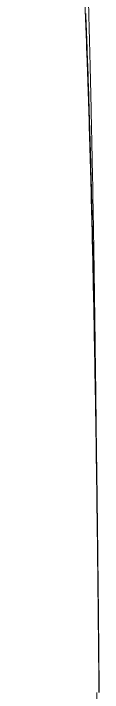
# Model space of a CAD drawing. Extents: x 840 to 1630, y 0 to 579.
# Drawn here: x 1076.18 to 1079.75, y 324.15 to 351.48 of the extents above; entities that cross this region are included whole.
import ezdxf

# ---------------------------------------------------------------- set-up
doc = ezdxf.new("R2010")
doc.units = 0
doc.header["$LTSCALE"] = 10
doc.header["$MEASUREMENT"] = 0
doc.layers.add('1', color=7, linetype='CONTINUOUS')

msp = doc.modelspace()

# ---------------------------------------------------------------- linework, layer by layer
at = {"layer": '1', "color": 7, "linetype": 'Continuous', "lineweight": 18}
for points, knots in [([(1079.504, 334.611), (1079.501, 334.833), (1079.487, 336.06), (1079.461, 338.154), (1079.425, 340.746), (1079.39, 342.928), (1079.358, 344.703), (1079.332, 346.051), (1079.311, 347.007), (1079.296, 347.693), (1079.282, 348.328), (1079.265, 349.058), (1079.24, 350.045), (1079.208, 351.29), (1079.167, 352.734), (1079.118, 354.273), (1079.059, 355.937), (1078.978, 357.913), (1078.875, 359.958), (1078.748, 361.898), (1078.63, 363.326), (1078.53, 364.344), (1078.455, 365.032), (1078.378, 365.681), (1078.281, 366.426), (1078.132, 367.447), (1077.911, 368.766), (1077.589, 370.409), (1077.146, 372.314), (1076.675, 374.075), (1076.315, 375.192), (1076.179, 375.594)], [0, 0, 0, 0, 0.015186, 0.084351, 0.144662, 0.195953, 0.238124, 0.271099, 0.292784, 0.307071, 0.320378, 0.337314, 0.357895, 0.389026, 0.424253, 0.459659, 0.49867, 0.544278, 0.598625, 0.644192, 0.678686, 0.696354, 0.712545, 0.726539, 0.746117, 0.771238, 0.808593, 0.853659, 0.906265, 0.966233, 1, 1, 1, 1]), ([(1079.083, 351.482), (1079.088, 351.352), (1079.105, 350.923), (1079.137, 350.077), (1079.178, 348.922), (1079.218, 347.685), (1079.255, 346.464), (1079.285, 345.363), (1079.319, 344.08), (1079.354, 342.63), (1079.382, 341.385), (1079.402, 340.405), (1079.421, 339.492), (1079.438, 338.556), (1079.452, 337.803), (1079.458, 337.439), (1079.464, 337.075), (1079.47, 336.71), (1079.476, 336.344), (1079.482, 335.978), (1079.487, 335.682), (1079.492, 335.369), (1079.498, 334.951), (1079.507, 334.373), (1079.516, 333.72), (1079.527, 332.944), (1079.538, 332.111), (1079.548, 331.304), (1079.555, 330.747), (1079.561, 330.272), (1079.566, 329.802), (1079.572, 329.26), (1079.578, 328.736), (1079.583, 328.23), (1079.589, 327.741), (1079.593, 327.271), (1079.598, 326.818), (1079.602, 326.384), (1079.606, 325.967), (1079.609, 325.569), (1079.613, 325.188), (1079.616, 324.826), (1079.619, 324.483), (1079.621, 324.259), (1079.622, 324.151)], [0, 0, 0, 0, 0.016175, 0.05311, 0.103461, 0.154759, 0.198551, 0.244626, 0.2804, 0.343407, 0.406382, 0.417589, 0.450774, 0.505939, 0.519004, 0.53207, 0.545135, 0.558201, 0.571267, 0.584333, 0.597398, 0.602927, 0.617795, 0.642002, 0.664573, 0.687202, 0.724387, 0.752784, 0.772394, 0.783219, 0.802858, 0.821858, 0.840219, 0.85794, 0.875023, 0.891466, 0.90727, 0.922435, 0.936961, 0.950847, 0.964094, 0.976702, 0.988671, 1, 1, 1, 1]), ([(1079.129, 349.733), (1079.131, 349.696), (1079.169, 348.623), (1079.243, 346.345), (1079.336, 342.798), (1079.414, 339.163), (1079.475, 335.618), (1079.527, 332.063), (1079.573, 328.249), (1079.599, 325.563), (1079.611, 324.151)], [0, 0, 0, 0, 0.004884, 0.139161, 0.287349, 0.434948, 0.567752, 0.697597, 0.841457, 1, 1, 1, 1]), ([(1079.751, 308.501), (1079.749, 308.644), (1079.741, 309.117), (1079.714, 310.167), (1079.68, 311.64), (1079.643, 313.47), (1079.606, 315.644), (1079.572, 318.17), (1079.543, 321.046), (1079.528, 323.077), (1079.521, 324.151)], [0, 0, 0, 0, 0.034089, 0.108603, 0.202617, 0.317642, 0.454493, 0.613651, 0.795418, 1, 1, 1, 1])]:
    msp.add_open_spline(points, degree=3, knots=knots, dxfattribs=at)
at = {"layer": '1', "color": 7, "linetype": 'Continuous', "lineweight": 13}
msp.add_open_spline([(1078.6, 359.605), (1078.637, 359.142), (1078.71, 358.161), (1078.817, 356.499), (1078.924, 354.563), (1079.031, 352.296), (1079.097, 350.62), (1079.129, 349.733)], degree=3, knots=[0, 0, 0, 0, 0.172872, 0.3499, 0.547249, 0.766109, 1, 1, 1, 1], dxfattribs=at)

doc.saveas('drawing.dxf')
